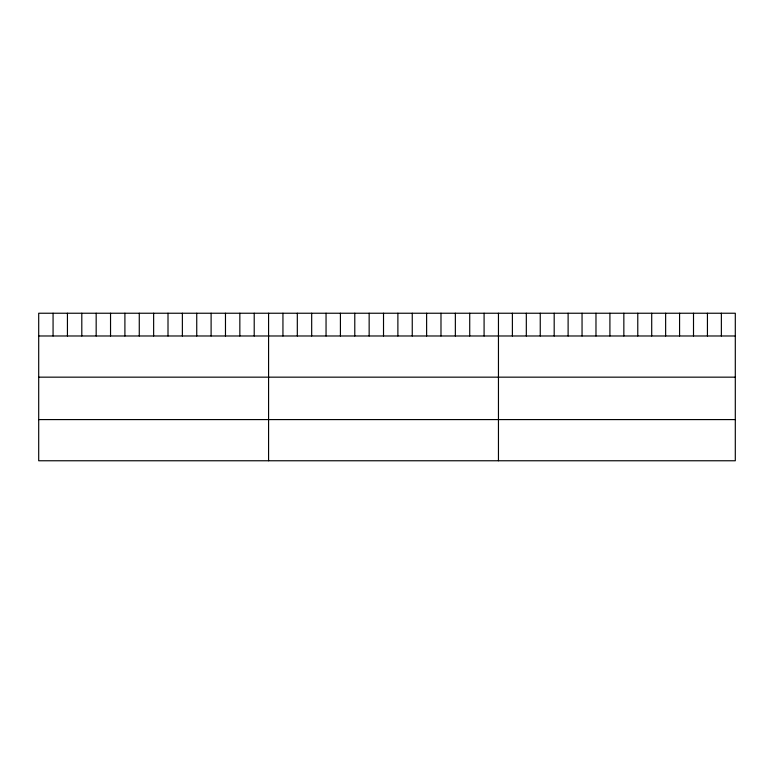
<?xml version="1.0" encoding="UTF-8"?>
<svg xmlns="http://www.w3.org/2000/svg" width="774" height="774" viewBox="0 0 774 774"><rect width="100%" height="100%" fill="white"/><g stroke="black" fill="none" stroke-linecap="round" stroke-linejoin="round"><path stroke-width="1.16" d="M735.3 335.984L735.3 460.762L38.7 460.762L38.7 313.238L735.3 313.238L735.3 335.984L38.7 335.984M38.7 377.161L735.3 377.161M38.7 419.585L735.3 419.585M721.368 313.238L721.368 335.984M707.436 313.238L707.436 335.984M693.504 313.238L693.504 335.984M679.572 313.238L679.572 335.984M665.64 313.238L665.64 335.984M651.708 313.238L651.708 335.984M637.776 313.238L637.776 335.984M623.844 313.238L623.844 335.984M609.912 313.238L609.912 335.984M595.98 313.238L595.98 335.984M582.048 313.238L582.048 335.984M568.116 313.238L568.116 335.984M554.184 313.238L554.184 335.984M540.252 313.238L540.252 335.984M526.32 313.238L526.32 335.984M512.388 313.238L512.388 335.984M498.456 313.238L498.456 460.762M484.089 313.238L484.089 335.984M469.721 313.238L469.721 335.984M455.354 313.238L455.354 335.984M440.987 313.238L440.987 335.984M426.619 313.238L426.619 335.984M412.252 313.238L412.252 335.984M397.884 313.238L397.884 335.984M383.517 313.238L383.517 335.984M369.15 313.238L369.15 335.984M354.782 313.238L354.782 335.984M340.415 313.238L340.415 335.984M326.048 313.238L326.048 335.984M311.68 313.238L311.68 335.984M297.313 313.238L297.313 335.984M282.945 313.238L282.945 335.984M268.578 313.238L268.578 460.762M254.211 313.238L254.211 335.984M239.843 313.238L239.843 335.984M225.476 313.238L225.476 335.984M211.108 313.238L211.108 335.984M196.741 313.238L196.741 335.984M182.374 313.238L182.374 335.984M168.006 313.238L168.006 335.984M153.639 313.238L153.639 335.984M139.272 313.238L139.272 335.984M124.904 313.238L124.904 335.984M110.537 313.238L110.537 335.984M96.17 313.238L96.17 335.984M81.802 313.238L81.802 335.984M67.435 313.238L67.435 335.984M53.067 313.238L53.067 335.984"/></g></svg>
